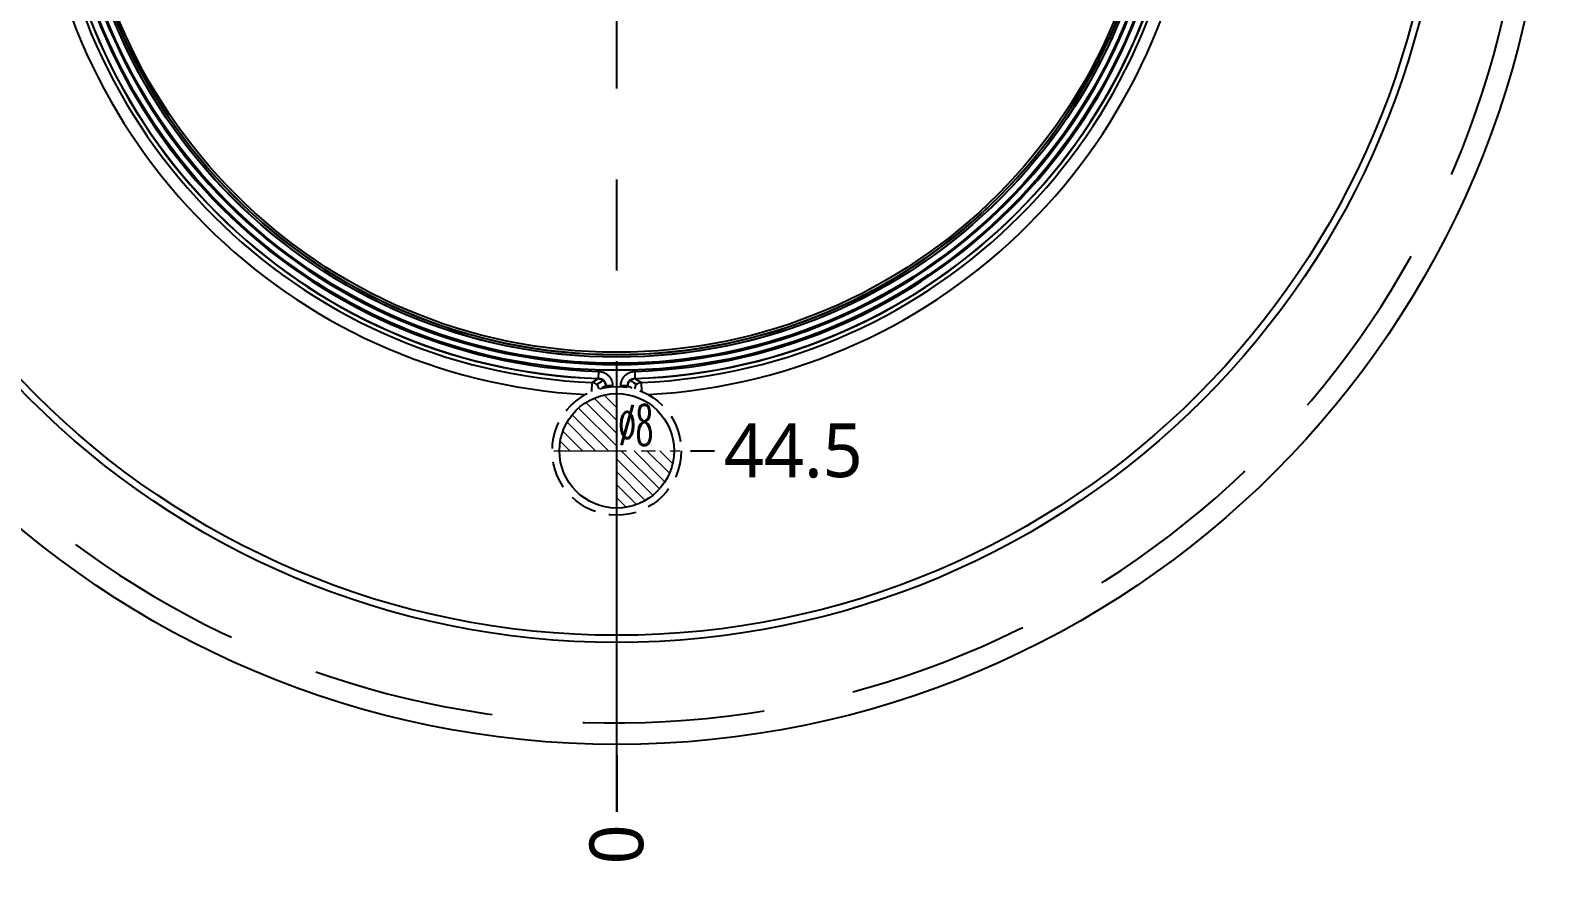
# Model space of a CAD drawing. Header units: millimetres. Extents: x 1044 to 1544, y -1743 to -1389.
# Drawn here: x 1102 to 1208, y -1646.6 to -1587.5 of the extents above; entities that cross this region are included whole.
import ezdxf
from ezdxf.enums import TextEntityAlignment as Align

# ---------------------------------------------------------------- set-up
doc = ezdxf.new("R2010")
doc.units = ezdxf.units.MM
doc.linetypes.add('CENTER', pattern=[50.8, 31.75, -6.35, 6.35, -6.35])
doc.linetypes.add('HIDDEN', pattern=[9.525, 6.35, -3.175])
doc.layers.add('1', color=7, linetype='Continuous', true_color=0xffffff)
doc.layers.add('21', color=7, linetype='Continuous', true_color=0xffffff)
doc.layers.add('dim', color=82, linetype='Continuous', lineweight=9)
doc.layers.add('epin', color=13, linetype='Continuous', lineweight=9)
doc.styles.add('Capful-A', font='')
doc.styles.add('TXT05', font='txt.shx', dxfattribs={"width": 0.5, "bigfont": 'gbcbig.shx'})
doc.styles.get('Capful-A').set_extended_font_data('Microsoft YaHei')
doc.dimstyles.new('Capful-A-1.5', dxfattribs={"dimscale": 1.5, "dimtxt": 2.5, "dimasz": 2.5, "dimexe": 1.5, "dimexo": 1, "dimgap": 1.5, "dimtad": 0, "dimdsep": 46, "dimtxsty": 'Capful-A', "dimcen": 0, "dimclrt": 2, "dimazin": 2, "dimtfac": 1, "dimtmove": 0, "dimatfit": 3, "dimfxl": 0, "dimtolj": 1, "dimtzin": 0, "dimarcsym": 0})

# ---------------------------------------------------------------- blocks, each defined once
blk = doc.blocks.new('epin_ejp_8')
at = {"layer": 'epin'}
h = blk.add_hatch(dxfattribs=at)
h.set_pattern_fill('_ANSI31', color=123, scale=0.2, angle=90)
h.set_pattern_definition([(135, (-3495.6536, 23.62066), (-0.44901281, -0.44901281), [])])
h.paths.add_polyline_path([(0, 4, 0.414214), (-4, 0), (0, 0)])
h.paths.add_polyline_path([(4, 0), (0, 0), (0, -4, 0.414214)])
at = {"layer": 'epin', "color": 1, "linetype": 'CENTER', "ltscale": 0.16}
for p, q in [((0, -4.4), (0, 4.4)), ((-4.4, 0), (4.4, 0))]:
    blk.add_line(p, q, dxfattribs=at)
at = {"layer": 'epin'}
blk.add_circle((0, 0), 4, dxfattribs=at)
at = {"layer": 'epin', "color": 6, "style": 'TXT05', "width": 0.5}
blk.add_text('%%c8', height=2.8, dxfattribs=at).set_placement((1.33, 1.8), align=Align.MIDDLE)
blk = doc.blocks.new('*D247')
at = {"layer": 'Defpoints', "color": 0, "transparency": 16777216}
for p in [(1142.98, -1572.32), (1142.98, -1637.32)]:
    blk.add_point(p, dxfattribs=at)
at = {"layer": 'dim', "color": 0, "lineweight": -2, "transparency": 16777216}
blk.add_line((1142.98, -1638.07), (1142.98, -1642.32), dxfattribs=at)
at = {"layer": 'dim', "color": 2, "transparency": 16777216, "insert": (1142.98, -1644.3), "char_height": 3.75, "attachment_point": 5, "rotation": 90, "style": 'Capful-A', "bg_fill": 3, "box_fill_scale": 1.1, "bg_fill_color": 256, "bg_fill_true_color": 13158600, "bg_fill_transparency": 0}
blk.add_mtext('\\A1;0', dxfattribs=at)
at = {"layer": 'Defpoints', "color": 0, "transparency": 16777216}
blk.add_point((1142.98, -1642.32), dxfattribs=at)
blk = doc.blocks.new('*D248')
at = {"layer": 'Defpoints', "color": 0, "transparency": 16777216}
for p in [(1142.98, -1572.32), (1147.38, -1616.82)]:
    blk.add_point(p, dxfattribs=at)
at = {"layer": 'dim', "color": 0, "lineweight": -2, "transparency": 16777216}
blk.add_line((1148.13, -1616.82), (1149.8, -1616.82), dxfattribs=at)
at = {"layer": 'dim', "color": 2, "transparency": 16777216, "insert": (1155.31, -1616.82), "char_height": 3.75, "attachment_point": 5, "style": 'Capful-A', "bg_fill": 3, "box_fill_scale": 1.1, "bg_fill_color": 256, "bg_fill_true_color": 13158600, "bg_fill_transparency": 0}
blk.add_mtext('\\A1;44.5', dxfattribs=at)
at = {"layer": 'Defpoints', "color": 0, "transparency": 16777216}
blk.add_point((1149.8, -1616.82), dxfattribs=at)

msp = doc.modelspace()

# ---------------------------------------------------------------- linework, layer by layer
at = {"layer": '1', "color": 1, "linetype": 'CENTER'}
msp.add_line((1142.976, -1642.317), (1142.976, -1502.317), dxfattribs=at)
at = {"layer": '21', "color": 7, "linetype": 'Continuous'}
for p, q in [((1141.703, -1611.775), (1141.719, -1611.273)), ((1144.232, -1611.273), (1144.248, -1611.775)), ((1141.241, -1612.665), (1141.267, -1612.052)), ((1142.691, -1612.276), (1142.189, -1612.276)), ((1142.189, -1612.386), (1142.189, -1612.276)), ((1142.214, -1612.382), (1142.214, -1612.276)), ((1142.691, -1612.276), (1142.691, -1612.326)), ((1143.762, -1612.276), (1143.26, -1612.276)), ((1143.26, -1612.326), (1143.26, -1612.276)), ((1143.737, -1612.276), (1143.737, -1612.382)), ((1143.762, -1612.276), (1143.762, -1612.386)), ((1144.684, -1612.052), (1144.71, -1612.665))]:
    msp.add_line(p, q, dxfattribs=at)
for radius in [65, 57.886, 57.383, 57.383, 38.88, 38.389, 37.96, 37.955, 37.954, 37.795, 37.623]:
    msp.add_circle((1142.976, -1572.317), radius, dxfattribs=at)
at = {"layer": '21', "color": 8, "linetype": 'HIDDEN', "ltscale": 0.3}
msp.add_circle((1142.976, -1616.817), 4.5, dxfattribs=at)
at = {"layer": '21', "color": 8, "linetype": 'HIDDEN', "ltscale": 2}
msp.add_arc((1142.976, -1572.317), 63.5, 199.11173, 160.88827, dxfattribs=at)
at = {"layer": '21', "color": 7, "linetype": 'Continuous'}
for radius, start, end in [(38.476, 0.00563, 0), (37.789, 180, 179.99437), (39.772, 182.4619, 267.5381), (39.478, 181.84776, 268.15224), (39.461, 181.84776, 268.15224), (38.976, 181.84776, 268.15224), (38.976, 271.84776, 358.15224), (39.461, 271.84776, 358.15224), (39.478, 271.84776, 358.15224), (39.772, 272.4619, 357.5381), (40.63, 183.0948, 266.9052), (40.63, 273.0948, 356.9052)]:
    msp.add_arc((1142.976, -1572.317), radius, start, end, dxfattribs=at)
for centre, major_axis, ratio, start_param, end_param in [((1141.246, -1612.554), (0.266, -0.426), 0.9980975, 1.1437126, 2.539893), ((1096.293, -1572.317), (70.06, 0.001), 0.7456582, 5.4152027, 5.4234597), ((1096.594, -1572.317), (70.361, 0), 0.7456586, 5.4125246, 5.4173675), ((1189.358, -1572.316), (70.362, 0.001), 0.7456597, 4.0073955, 4.0122384), ((1189.66, -1572.316), (70.062, 0.002), 0.7456603, 4.0012874, 4.009544), ((1144.706, -1612.554), (0.266, 0.426), 0.9980975, 0.6016996, 1.99788)]:
    msp.add_ellipse(centre, major_axis=major_axis, ratio=ratio, start_param=start_param, end_param=end_param, dxfattribs=at)
for points, knots in [([(1141.719, -1611.273), (1141.751, -1611.274), (1141.783, -1611.276), (1141.847, -1611.284), (1141.91, -1611.296), (1141.972, -1611.313), (1142.018, -1611.328), (1142.033, -1611.333), (1142.063, -1611.345), (1142.078, -1611.351), (1142.152, -1611.384), (1142.208, -1611.415), (1142.287, -1611.47), (1142.312, -1611.49), (1142.361, -1611.532), (1142.385, -1611.554), (1142.43, -1611.6), (1142.452, -1611.625), (1142.492, -1611.675), (1142.511, -1611.702), (1142.546, -1611.756), (1142.563, -1611.784), (1142.592, -1611.841), (1142.606, -1611.87), (1142.642, -1611.959), (1142.66, -1612.021), (1142.676, -1612.1), (1142.678, -1612.116), (1142.683, -1612.148), (1142.689, -1612.196), (1142.691, -1612.244), (1142.691, -1612.276)], [0, 0, 0, 0, 0.0625, 0.0625, 0.125, 0.1875, 0.1875, 0.21875, 0.21875, 0.25, 0.25, 0.375, 0.375, 0.4375, 0.4375, 0.5, 0.5, 0.5625, 0.5625, 0.625, 0.625, 0.6875, 0.6875, 0.75, 0.75, 0.875, 0.875, 0.90625, 0.90625, 0.9375, 1, 1, 1, 1]), ([(1143.26, -1612.276), (1143.26, -1612.243), (1143.262, -1612.211), (1143.268, -1612.147), (1143.277, -1612.084), (1143.292, -1612.022), (1143.306, -1611.976), (1143.311, -1611.96), (1143.322, -1611.93), (1143.327, -1611.915), (1143.357, -1611.84), (1143.387, -1611.783), (1143.439, -1611.703), (1143.458, -1611.677), (1143.488, -1611.639), (1143.499, -1611.626), (1143.52, -1611.602), (1143.531, -1611.59), (1143.565, -1611.555), (1143.588, -1611.533), (1143.638, -1611.491), (1143.663, -1611.471), (1143.716, -1611.434), (1143.744, -1611.417), (1143.8, -1611.385), (1143.829, -1611.371), (1143.916, -1611.332), (1143.977, -1611.312), (1144.056, -1611.294), (1144.072, -1611.291), (1144.104, -1611.285), (1144.152, -1611.278), (1144.2, -1611.274), (1144.232, -1611.273)], [0, 0, 0, 0, 0.0625, 0.0625, 0.125, 0.1875, 0.1875, 0.21875, 0.21875, 0.25, 0.25, 0.375, 0.375, 0.4375, 0.4375, 0.46875, 0.46875, 0.5, 0.5, 0.5625, 0.5625, 0.625, 0.625, 0.6875, 0.6875, 0.75, 0.75, 0.875, 0.875, 0.90625, 0.90625, 0.9375, 1, 1, 1, 1]), ([(1141.703, -1611.758), (1141.842, -1611.756), (1141.978, -1611.813), (1142.165, -1612.006), (1142.218, -1612.141), (1142.214, -1612.276)], [0, 0, 0, 0, 0.5052841, 0.5052841, 1, 1, 1, 1]), ([(1141.703, -1611.775), (1141.735, -1611.776), (1141.767, -1611.78), (1141.814, -1611.79), (1141.829, -1611.794), (1141.86, -1611.804), (1141.875, -1611.81), (1141.919, -1611.83), (1141.947, -1611.845), (1141.987, -1611.873), (1142, -1611.883), (1142.024, -1611.903), (1142.036, -1611.915), (1142.059, -1611.938), (1142.07, -1611.95), (1142.09, -1611.975), (1142.099, -1611.988), (1142.117, -1612.016), (1142.125, -1612.03), (1142.14, -1612.058), (1142.147, -1612.073), (1142.165, -1612.117), (1142.174, -1612.148), (1142.183, -1612.196), (1142.185, -1612.212), (1142.188, -1612.244), (1142.189, -1612.26), (1142.189, -1612.276)], [0, 0, 0, 0, 0.125, 0.125, 0.1875, 0.1875, 0.25, 0.25, 0.375, 0.375, 0.4375, 0.4375, 0.5, 0.5, 0.5625, 0.5625, 0.625, 0.625, 0.6875, 0.6875, 0.75, 0.75, 0.875, 0.875, 0.9375, 0.9375, 1, 1, 1, 1]), ([(1143.737, -1612.276), (1143.733, -1612.141), (1143.786, -1612.006), (1143.973, -1611.813), (1144.109, -1611.756), (1144.248, -1611.758)], [0, 0, 0, 0, 0.494719, 0.494719, 1, 1, 1, 1]), ([(1143.762, -1612.276), (1143.762, -1612.26), (1143.763, -1612.244), (1143.766, -1612.212), (1143.77, -1612.18), (1143.778, -1612.149), (1143.787, -1612.118), (1143.792, -1612.103), (1143.81, -1612.058), (1143.825, -1612.029), (1143.851, -1611.989), (1143.861, -1611.976), (1143.881, -1611.951), (1143.892, -1611.938), (1143.914, -1611.915), (1143.926, -1611.904), (1143.951, -1611.883), (1143.964, -1611.873), (1143.99, -1611.855), (1144.004, -1611.846), (1144.032, -1611.83), (1144.046, -1611.823), (1144.09, -1611.804), (1144.121, -1611.794), (1144.168, -1611.783), (1144.184, -1611.78), (1144.216, -1611.776), (1144.232, -1611.775), (1144.248, -1611.775)], [0, 0, 0, 0, 0.0625, 0.0625, 0.125, 0.1875, 0.1875, 0.25, 0.25, 0.375, 0.375, 0.4375, 0.4375, 0.5, 0.5, 0.5625, 0.5625, 0.625, 0.625, 0.6875, 0.6875, 0.75, 0.75, 0.875, 0.875, 0.9375, 0.9375, 1, 1, 1, 1])]:
    msp.add_open_spline(points, degree=3, knots=knots, dxfattribs=at)
for points in [[(1141.267, -1612.052), (1141.412, -1611.96), (1141.557, -1611.868), (1141.703, -1611.775)], [(1144.248, -1611.775), (1144.394, -1611.868), (1144.539, -1611.96), (1144.684, -1612.052)]]:
    msp.add_open_spline(points, degree=3, dxfattribs=at)

# ---------------------------------------------------------------- block references
at = {"layer": 'epin'}
msp.add_blockref('epin_ejp_8', (1142.976, -1616.817), dxfattribs=at)

# ---------------------------------------------------------------- next in the draw order: dimensions: what is measured, and where the dimension line sits
at = {"layer": 'dim'}
dim = msp.add_ordinate_dim(feature_location=(1142.975525211, -1637.316721308), offset=(0, -5), dtype=1, origin=(1142.975525211, -1572.316721308), dimstyle='Capful-A-1.5', override={"dimasz": 2, "dimexe": 0.49975, "dimexo": 0.49975, "dimgap": 0.49975}, dxfattribs=at)
dim.commit()
dim.dimension.update_dxf_attribs({"geometry": '*D247', "text_midpoint": (1142.975525211, -1644.303434752)})

# ---------------------------------------------------------------- next in the draw order: dimensions: what is measured, and where the dimension line sits
dim = msp.add_ordinate_dim(feature_location=(1147.376, -1616.817), offset=(2.427, 0), dtype=0, origin=(1142.976, -1572.317), dimstyle='Capful-A-1.5', override={"dimasz": 2, "dimexe": 0.49975, "dimexo": 0.49975, "dimgap": 0.49975}, dxfattribs=at)
dim.commit()
dim.dimension.update_dxf_attribs({"geometry": '*D248', "text_midpoint": (1155.312, -1616.817)})

# ---------------------------------------------------------------- next in the draw order: linework, layer by layer
at = {"color": 2}
msp.add_circle((1142.976, -1616.817), 4, dxfattribs=at)

doc.saveas('drawing.dxf')
